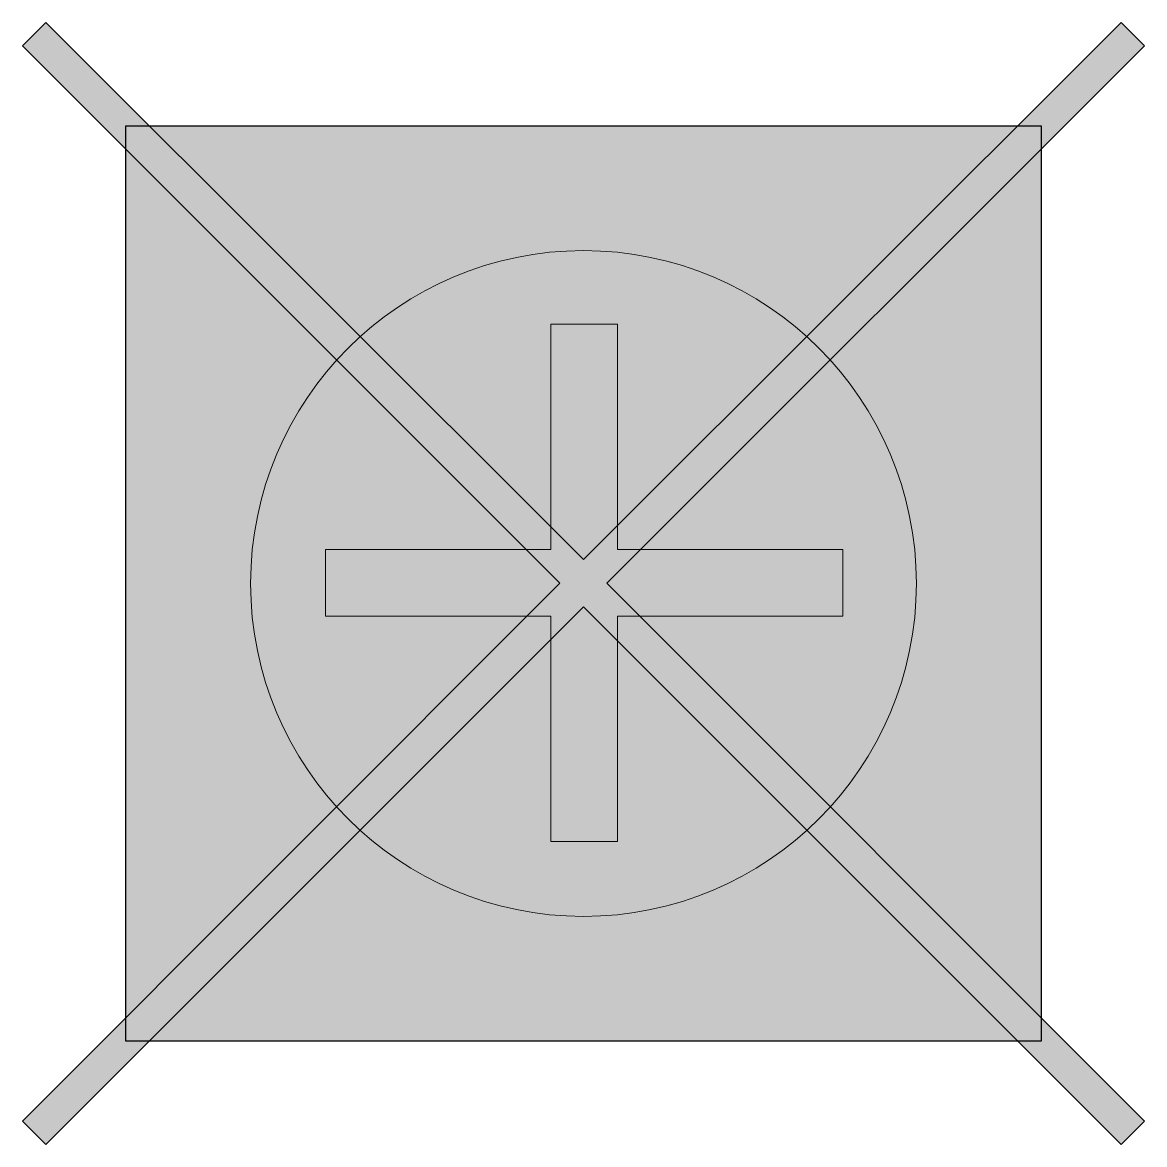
# Model space of a CAD drawing. Header units: millimetres. Extents: x -337 to 337, y -62 to 612.
import ezdxf

# ---------------------------------------------------------------- set-up
doc = ezdxf.new("R2010")
doc.units = ezdxf.units.MM

msp = doc.modelspace()

# ---------------------------------------------------------------- hatches: boundary and pattern name
at = {"lineweight": 0, "true_color": 0xff0000, "extrusion": (0, 0, -1)}
msp.add_hatch(color=1, dxfattribs=at).paths.add_polyline_path([(0.07, 289.35), (-322.93, 612.07), (-337.07, 597.93), (-14.07, 275.21), (-337.07, -47.93), (-322.93, -62.07), (0.07, 261.06), (322.93, -62.07), (337.07, -47.93), (14.21, 275.21), (337.07, 597.93), (322.93, 612.07)], flags=0)
at = {"lineweight": 0, "true_color": 0x1e1e1d, "extrusion": (0, 0, -1)}
h = msp.add_hatch(color=250, dxfattribs=at)
h.paths.add_polyline_path([(275, 550), (-275, 550), (-275, 0), (275, 0)])
h.paths.add_polyline_path([(-20.4, 430.76), (19.6, 430.76), (19.6, 295.4), (154.96, 295.4), (154.96, 255.4), (19.6, 255.4), (19.6, 120.04), (-20.4, 120.04), (-20.4, 255.4), (-155.76, 255.4), (-155.76, 295.4), (-20.4, 295.4)], flags=16)
at = {"lineweight": 0, "true_color": 0xfad201, "extrusion": (0, 0, -1)}
msp.add_hatch(color=40, dxfattribs=at).paths.add_polyline_path([(-20.4, 295.4), (-155.76, 295.4), (-155.76, 255.4), (-20.4, 255.4), (-20.4, 120.04), (19.6, 120.04), (19.6, 255.4), (154.96, 255.4), (154.96, 295.4), (19.6, 295.4), (19.6, 430.76), (-20.4, 430.76)], flags=0)

# ---------------------------------------------------------------- linework, layer by layer
at = {"color": 1, "lineweight": 0, "flags": 128}
msp.add_lwpolyline([(-0.07, 289.35), (322.93, 612.07), (337.07, 597.93), (14.07, 275.21), (337.07, -47.93), (322.93, -62.07), (-0.07, 261.06), (-322.93, -62.07), (-337.07, -47.93), (-14.21, 275.21), (-337.07, 597.93), (-322.93, 612.07)], close=True, dxfattribs=at)
at = {"flags": 128}
msp.add_lwpolyline([(-275, 550), (275, 550), (275, 0), (-275, 0)], close=True, dxfattribs=at)
at = {"color": 40, "lineweight": 0, "true_color": 0xfad201, "flags": 128}
msp.add_lwpolyline([(20.4, 295.4), (155.76, 295.4), (155.76, 255.4), (20.4, 255.4), (20.4, 120.04), (-19.6, 120.04), (-19.6, 255.4), (-154.96, 255.4), (-154.96, 295.4), (-19.6, 295.4), (-19.6, 430.76), (20.4, 430.76)], close=True, dxfattribs=at)
at = {"color": 7, "lineweight": 13, "true_color": 0xf6f6f6}
msp.add_circle((0, 275), 200, dxfattribs=at)

doc.saveas('drawing.dxf')
